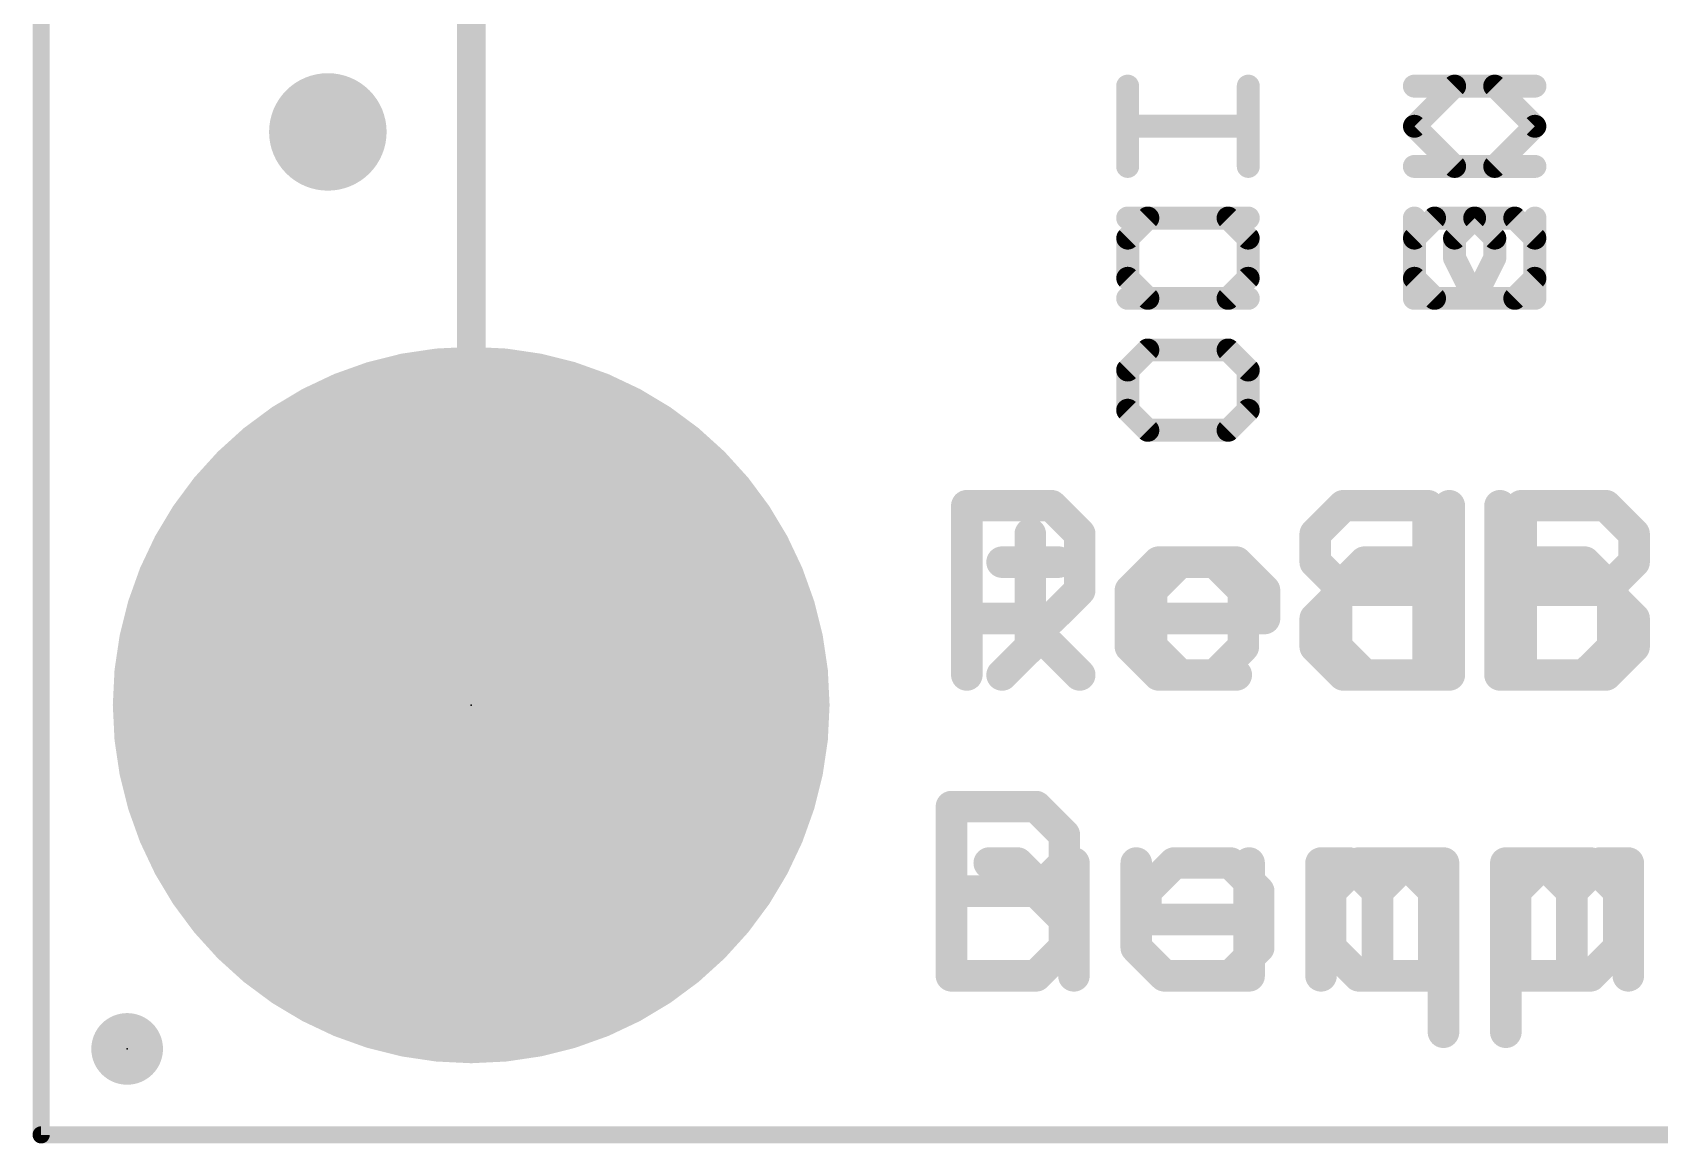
# Model space of a CAD drawing. Extents: x -77 to 25, y 0 to 24.
# Drawn here: x -0.08 to 14.34, y -0.08 to 9.77 of the extents above; entities that cross this region are included whole.
import ezdxf

# ---------------------------------------------------------------- set-up
doc = ezdxf.new("R2010")
doc.units = 0
for name, color, linetype in [('1', 12, 'CONTINUOUS'), ('17', 110, 'CONTINUOUS'), ('18', 110, 'CONTINUOUS'), ('20', 53, 'CONTINUOUS'), ('21', 53, 'CONTINUOUS'), ('22', 53, 'CONTINUOUS'), ('23', 53, 'CONTINUOUS')]:
    doc.layers.add(name, color=color, linetype=linetype)

# ---------------------------------------------------------------- blocks, each defined once
blk = doc.blocks.new('PIE')
at = {"const_width": 0.5}
blk.add_lwpolyline([(0, -0.25, 1), (0, 0.25, 1), (0, -0.25)], format="xyb", dxfattribs=at)
blk = doc.blocks.new('ROUNDP')
at = {"const_width": 0.5}
blk.add_lwpolyline([(0, -0.25, 1), (0, 0.25, 1), (0, -0.25)], format="xyb", dxfattribs=at)
blk = doc.blocks.new('ROUNDV')
at = {"const_width": 0.5}
blk.add_lwpolyline([(0, -0.25, 1), (0, 0.25, 1), (0, -0.25)], format="xyb", dxfattribs=at)

msp = doc.modelspace()

# ---------------------------------------------------------------- linework, layer by layer
at = {"layer": '1', "const_width": 0.254}
msp.add_lwpolyline([(3.81, 10.16), (3.81, 3.81)], dxfattribs=at)
at = {"layer": '1', "const_width": 0.127}
msp.add_lwpolyline([(3.7465, 3.81, 1), (3.8735, 3.81)], format="xyb", dxfattribs=at)
at = {"layer": '20', "const_width": 0.1524}
for points in [[(0, 17.78), (0, 0)], [(0, 0), (25.4, 0)]]:
    msp.add_lwpolyline(points, dxfattribs=at)
at = {"layer": '20', "const_width": 0.0762}
for points in [[(0, 0.0381, 1), (0, -0.0381)], [(-0.0381, 0, 1), (0.0381, 0)]]:
    msp.add_lwpolyline(points, format="xyb", dxfattribs=at)
at = {"layer": '21'}
for points, const_width in [([(9.6257, 8.5842), (9.6257, 9.296)], 0.2032), ([(12.8775, 9.296), (12.1657, 9.296)], 0.2032), ([(13.2334, 8.9401), (12.8775, 9.296)], 0.2032), ([(10.6934, 8.9401), (9.6257, 8.9401)], 0.2032), ([(12.8775, 8.5842), (13.2334, 8.9401)], 0.2032), ([(12.1657, 8.5842), (12.8775, 8.5842)], 0.2032), ([(10.5155, 8.1266), (9.6257, 8.1266)], 0.2032), ([(10.6934, 7.9487), (10.5155, 8.1266)], 0.2032), ([(12.1657, 8.1266), (12.1657, 7.4148)], 0.2032), ([(12.5216, 7.9487), (12.6995, 8.1266)], 0.2032), ([(12.6995, 8.1266), (13.0555, 8.1266)], 0.2032), ([(13.0555, 8.1266), (13.2334, 7.9487)], 0.2032), ([(10.6934, 7.5928), (10.6934, 7.9487)], 0.2032), ([(12.5216, 7.7707), (12.5216, 7.9487)], 0.2032), ([(13.2334, 7.9487), (13.2334, 7.5928)], 0.2032), ([(12.6995, 7.4148), (12.5216, 7.7707)], 0.2032), ([(10.5155, 7.4148), (10.6934, 7.5928)], 0.2032), ([(13.2334, 7.5928), (13.0555, 7.4148)], 0.2032), ([(9.6257, 7.4148), (10.5155, 7.4148)], 0.2032), ([(12.1657, 7.4148), (12.6995, 7.4148)], 0.2032), ([(9.8036, 6.9572), (9.6257, 6.7793)], 0.2032), ([(10.5155, 6.9572), (9.8036, 6.9572)], 0.2032), ([(10.6934, 6.7793), (10.5155, 6.9572)], 0.2032), ([(9.6257, 6.7793), (9.6257, 6.4234)], 0.2032), ([(10.6934, 6.4234), (10.6934, 6.7793)], 0.2032), ([(9.6257, 6.4234), (9.8036, 6.2454)], 0.2032), ([(10.5155, 6.2454), (10.6934, 6.4234)], 0.2032), ([(9.8036, 6.2454), (10.5155, 6.2454)], 0.2032), ([(8.2011, 4.0767), (8.2011, 5.5766)], 0.2794), ([(8.2011, 5.5766), (8.951, 5.5766)], 0.2794), ([(8.951, 5.5766), (9.201, 5.3266)], 0.2794), ([(12.4753, 5.5766), (12.4753, 4.0767)], 0.2794), ([(13.1126, 4.0767), (13.1126, 5.5766)], 0.2794), ([(13.1126, 5.5766), (13.8625, 5.5766)], 0.2794), ([(13.8625, 5.5766), (14.1125, 5.3266)], 0.2794), ([(9.201, 5.3266), (9.201, 4.8266)], 0.2794), ([(14.1125, 5.3266), (14.1125, 5.0766)], 0.2794), ([(9.8382, 4.8266), (10.0882, 5.0766)], 0.2794), ([(10.0882, 5.0766), (10.5882, 5.0766)], 0.2794), ([(10.5882, 5.0766), (10.8382, 4.8266)], 0.2794), ([(11.4754, 4.8266), (11.7254, 5.0766)], 0.2794), ([(11.7254, 5.0766), (12.4753, 5.0766)], 0.2794), ([(14.1125, 5.0766), (13.8625, 4.8266)], 0.2794), ([(9.201, 4.8266), (8.951, 4.5767)], 0.2794), ([(9.8382, 4.3267), (9.8382, 4.8266)], 0.2794), ([(10.8382, 4.8266), (10.8382, 4.5767)], 0.2794), ([(11.4754, 4.3267), (11.4754, 4.8266)], 0.2794), ([(13.1126, 4.8266), (13.8625, 4.8266)], 0.2794), ([(13.8625, 4.8266), (14.1125, 4.5767)], 0.2794), ([(8.951, 4.5767), (8.2011, 4.5767)], 0.2794), ([(8.701, 4.5767), (9.201, 4.0767)], 0.2794), ([(10.8382, 4.5767), (9.8382, 4.5767)], 0.2794), ([(14.1125, 4.5767), (14.1125, 4.3267)], 0.2794), ([(10.0882, 4.0767), (9.8382, 4.3267)], 0.2794), ([(11.7254, 4.0767), (11.4754, 4.3267)], 0.2794), ([(14.1125, 4.3267), (13.8625, 4.0767)], 0.2794), ([(10.5882, 4.0767), (10.0882, 4.0767)], 0.2794), ([(12.4753, 4.0767), (11.7254, 4.0767)], 0.2794), ([(13.8625, 4.0767), (13.1126, 4.0767)], 0.2794), ([(8.0647, 1.4097), (8.0647, 2.9096)], 0.2794), ([(8.0647, 2.9096), (8.8146, 2.9096)], 0.2794), ([(8.8146, 2.9096), (9.0646, 2.6596)], 0.2794), ([(9.0646, 2.6596), (9.0646, 2.4096)], 0.2794), ([(9.0646, 2.4096), (8.8146, 2.1596)], 0.2794), ([(9.7018, 2.4096), (9.7018, 1.6597)], 0.2794), ([(10.7017, 1.4097), (10.7017, 2.4096)], 0.2794), ([(11.339, 1.4097), (11.339, 2.4096)], 0.2794), ([(11.339, 2.4096), (11.5889, 2.4096)], 0.2794), ([(11.5889, 2.4096), (11.8389, 2.1596)], 0.2794), ([(11.8389, 2.1596), (12.0889, 2.4096)], 0.2794), ([(12.0889, 2.4096), (12.3389, 2.1596)], 0.2794), ([(12.9761, 0.9097), (12.9761, 2.4096)], 0.2794), ([(12.9761, 2.4096), (13.7261, 2.4096)], 0.2794), ([(13.7261, 2.4096), (13.976, 2.1596)], 0.2794), ([(8.0647, 2.1596), (8.8146, 2.1596)], 0.2794), ([(8.8146, 2.1596), (9.0646, 1.9097)], 0.2794), ([(11.8389, 2.1596), (11.8389, 1.4097)], 0.2794), ([(12.3389, 2.1596), (12.3389, 1.4097)], 0.2794), ([(13.976, 2.1596), (13.976, 1.6597)], 0.2794), ([(9.0646, 1.9097), (9.0646, 1.6597)], 0.2794), ([(9.0646, 1.6597), (8.8146, 1.4097)], 0.2794), ([(9.7018, 1.6597), (9.9518, 1.4097)], 0.2794), ([(13.976, 1.6597), (13.7261, 1.4097)], 0.2794), ([(8.8146, 1.4097), (8.0647, 1.4097)], 0.2794), ([(9.9518, 1.4097), (10.7017, 1.4097)], 0.2794), ([(13.7261, 1.4097), (12.9761, 1.4097)], 0.2794)]:
    msp.add_lwpolyline(points, dxfattribs=dict(at, const_width=const_width))
for points, const_width in [([(9.6765, 9.296, 1), (9.5749, 9.296)], 0.1016), ([(12.1657, 9.3468, 1), (12.1657, 9.2452)], 0.1016), ([(12.9134, 9.3319, 1), (12.8416, 9.2601)], 0.1016), ([(12.8775, 9.2452, 1), (12.8775, 9.3468)], 0.1016), ([(9.6257, 8.9909, 1), (9.6257, 8.8893)], 0.1016), ([(10.6934, 8.8893, 1), (10.6934, 8.9909)], 0.1016), ([(13.2693, 8.9042, 1), (13.1975, 8.976)], 0.1016), ([(13.1975, 8.9042, 1), (13.2693, 8.976)], 0.1016), ([(12.1657, 8.635, 1), (12.1657, 8.5334)], 0.1016), ([(12.8416, 8.6201, 1), (12.9134, 8.5483)], 0.1016), ([(12.8775, 8.5334, 1), (12.8775, 8.635)], 0.1016), ([(9.5749, 8.5842, 1), (9.6765, 8.5842)], 0.1016), ([(9.6257, 8.1774, 1), (9.6257, 8.0758)], 0.1016), ([(10.5514, 8.1625, 1), (10.4795, 8.0907)], 0.1016), ([(10.5155, 8.0758, 1), (10.5155, 8.1774)], 0.1016), ([(12.2165, 8.1266, 1), (12.1149, 8.1266)], 0.1016), ([(12.6995, 8.1774, 1), (12.6995, 8.0758)], 0.1016), ([(12.7355, 8.0907, 1), (12.6636, 8.1625)], 0.1016), ([(13.0914, 8.1625, 1), (13.0195, 8.0907)], 0.1016), ([(13.0555, 8.0758, 1), (13.0555, 8.1774)], 0.1016), ([(10.7442, 7.9487, 1), (10.6426, 7.9487)], 0.1016), ([(10.6575, 7.9127, 1), (10.7293, 7.9846)], 0.1016), ([(12.5724, 7.9487, 1), (12.4708, 7.9487)], 0.1016), ([(12.4857, 7.9846, 1), (12.5575, 7.9127)], 0.1016), ([(13.2842, 7.9487, 1), (13.1826, 7.9487)], 0.1016), ([(13.1975, 7.9127, 1), (13.2693, 7.9846)], 0.1016), ([(12.567, 7.7934, 1), (12.4762, 7.748)], 0.1016), ([(12.4708, 7.7707, 1), (12.5724, 7.7707)], 0.1016), ([(10.6426, 7.5928, 1), (10.7442, 7.5928)], 0.1016), ([(10.7293, 7.5568, 1), (10.6575, 7.6287)], 0.1016), ([(13.1826, 7.5928, 1), (13.2842, 7.5928)], 0.1016), ([(13.2693, 7.5568, 1), (13.1975, 7.6287)], 0.1016), ([(9.6257, 7.4656, 1), (9.6257, 7.364)], 0.1016), ([(10.4795, 7.4507, 1), (10.5514, 7.3789)], 0.1016), ([(10.5155, 7.364, 1), (10.5155, 7.4656)], 0.1016), ([(12.1657, 7.4656, 1), (12.1657, 7.364)], 0.1016), ([(12.6995, 7.364, 1), (12.6995, 7.4656)], 0.1016), ([(13.0195, 7.4507, 1), (13.0914, 7.3789)], 0.1016), ([(12.1149, 7.4148, 1), (12.2165, 7.4148)], 0.1016), ([(12.6541, 7.3921, 1), (12.745, 7.4375)], 0.1016), ([(9.8036, 7.008, 1), (9.8036, 6.9064)], 0.1016), ([(9.8396, 6.9213, 1), (9.7677, 6.9931)], 0.1016), ([(10.5514, 6.9931, 1), (10.4795, 6.9213)], 0.1016), ([(10.5155, 6.9064, 1), (10.5155, 7.008)], 0.1016), ([(9.6765, 6.7793, 1), (9.5749, 6.7793)], 0.1016), ([(9.5898, 6.8152, 1), (9.6616, 6.7433)], 0.1016), ([(10.7442, 6.7793, 1), (10.6426, 6.7793)], 0.1016), ([(10.6575, 6.7433, 1), (10.7293, 6.8152)], 0.1016), ([(9.6616, 6.4593, 1), (9.5898, 6.3874)], 0.1016), ([(10.7293, 6.3874, 1), (10.6575, 6.4593)], 0.1016), ([(9.5749, 6.4234, 1), (9.6765, 6.4234)], 0.1016), ([(9.8036, 6.2962, 1), (9.8036, 6.1946)], 0.1016), ([(10.5155, 6.1946, 1), (10.5155, 6.2962)], 0.1016), ([(10.6426, 6.4234, 1), (10.7442, 6.4234)], 0.1016), ([(9.7677, 6.2095, 1), (9.8396, 6.2813)], 0.1016), ([(10.4795, 6.2813, 1), (10.5514, 6.2095)], 0.1016), ([(8.2709, 5.5766, 1), (8.1312, 5.5766)], 0.1397), ([(8.2011, 5.6464, 1), (8.2011, 5.5067)], 0.1397), ([(9.0004, 5.626, 1), (8.9016, 5.5272)], 0.1397), ([(8.951, 5.5067, 1), (8.951, 5.6464)], 0.1397), ([(12.5452, 5.5766, 1), (12.4055, 5.5766)], 0.1397), ([(13.1824, 5.5766, 1), (13.0427, 5.5766)], 0.1397), ([(13.1126, 5.6464, 1), (13.1126, 5.5067)], 0.1397), ([(13.9119, 5.626, 1), (13.8131, 5.5272)], 0.1397), ([(13.8625, 5.5067, 1), (13.8625, 5.6464)], 0.1397), ([(9.2709, 5.3266, 1), (9.1311, 5.3266)], 0.1397), ([(9.1516, 5.2772, 1), (9.2504, 5.376)], 0.1397), ([(14.1823, 5.3266, 1), (14.0426, 5.3266)], 0.1397), ([(14.0631, 5.2772, 1), (14.1619, 5.376)], 0.1397), ([(10.0882, 5.1465, 1), (10.0882, 5.0068)], 0.1397), ([(10.1376, 5.0272, 1), (10.0388, 5.126)], 0.1397), ([(10.6376, 5.126, 1), (10.5388, 5.0272)], 0.1397), ([(10.5882, 5.0068, 1), (10.5882, 5.1465)], 0.1397), ([(11.7254, 5.1465, 1), (11.7254, 5.0068)], 0.1397), ([(11.7748, 5.0272, 1), (11.676, 5.126)], 0.1397), ([(12.4753, 5.0068, 1), (12.4753, 5.1465)], 0.1397), ([(14.1619, 5.0272, 1), (14.0631, 5.126)], 0.1397), ([(14.0426, 5.0766, 1), (14.1823, 5.0766)], 0.1397), ([(9.2504, 4.7772, 1), (9.1516, 4.876)], 0.1397), ([(9.9081, 4.8266, 1), (9.7684, 4.8266)], 0.1397), ([(9.7888, 4.876, 1), (9.8876, 4.7772)], 0.1397), ([(10.908, 4.8266, 1), (10.7683, 4.8266)], 0.1397), ([(10.7888, 4.7772, 1), (10.8875, 4.876)], 0.1397), ([(11.5452, 4.8266, 1), (11.4055, 4.8266)], 0.1397), ([(11.426, 4.876, 1), (11.5248, 4.7772)], 0.1397), ([(13.1126, 4.8965, 1), (13.1126, 4.7568)], 0.1397), ([(13.9119, 4.876, 1), (13.8131, 4.7772)], 0.1397), ([(13.8131, 4.876, 1), (13.9119, 4.7772)], 0.1397), ([(13.8625, 4.7568, 1), (13.8625, 4.8965)], 0.1397), ([(9.1311, 4.8266, 1), (9.2709, 4.8266)], 0.1397), ([(8.2011, 4.6465, 1), (8.2011, 4.5068)], 0.1397), ([(8.7504, 4.6261, 1), (8.6516, 4.5273)], 0.1397), ([(8.9016, 4.6261, 1), (9.0004, 4.5273)], 0.1397), ([(8.951, 4.5068, 1), (8.951, 4.6465)], 0.1397), ([(9.8382, 4.6465, 1), (9.8382, 4.5068)], 0.1397), ([(10.7683, 4.5767, 1), (10.908, 4.5767)], 0.1397), ([(10.8382, 4.5068, 1), (10.8382, 4.6465)], 0.1397), ([(14.1823, 4.5767, 1), (14.0426, 4.5767)], 0.1397), ([(14.0631, 4.5273, 1), (14.1619, 4.6261)], 0.1397), ([(9.8876, 4.3761, 1), (9.7888, 4.2773)], 0.1397), ([(9.7684, 4.3267, 1), (9.9081, 4.3267)], 0.1397), ([(11.4055, 4.3267, 1), (11.5452, 4.3267)], 0.1397), ([(11.5248, 4.3761, 1), (11.426, 4.2773)], 0.1397), ([(14.0426, 4.3267, 1), (14.1823, 4.3267)], 0.1397), ([(14.1619, 4.2773, 1), (14.0631, 4.3761)], 0.1397), ([(9.1516, 4.0273, 1), (9.2504, 4.1261)], 0.1397), ([(10.0882, 4.1465, 1), (10.0882, 4.0069)], 0.1397), ([(10.0388, 4.0273, 1), (10.1376, 4.1261)], 0.1397), ([(10.5882, 4.0069, 1), (10.5882, 4.1465)], 0.1397), ([(11.7254, 4.1465, 1), (11.7254, 4.0069)], 0.1397), ([(11.676, 4.0273, 1), (11.7748, 4.1261)], 0.1397), ([(12.4753, 4.0069, 1), (12.4753, 4.1465)], 0.1397), ([(13.1126, 4.1465, 1), (13.1126, 4.0069)], 0.1397), ([(13.8131, 4.1261, 1), (13.9119, 4.0273)], 0.1397), ([(13.8625, 4.0069, 1), (13.8625, 4.1465)], 0.1397), ([(8.1312, 4.0767, 1), (8.2709, 4.0767)], 0.1397), ([(12.4055, 4.0767, 1), (12.5452, 4.0767)], 0.1397), ([(13.0427, 4.0767, 1), (13.1824, 4.0767)], 0.1397), ([(8.1345, 2.9096, 1), (7.9948, 2.9096)], 0.1397), ([(8.0647, 2.9794, 1), (8.0647, 2.8397)], 0.1397), ([(8.864, 2.959, 1), (8.7652, 2.8602)], 0.1397), ([(8.8146, 2.8397, 1), (8.8146, 2.9794)], 0.1397), ([(9.1344, 2.6596, 1), (8.9947, 2.6596)], 0.1397), ([(9.0152, 2.6102, 1), (9.114, 2.709)], 0.1397), ([(8.9947, 2.4096, 1), (9.1344, 2.4096)], 0.1397), ([(9.114, 2.3602, 1), (9.0152, 2.459)], 0.1397), ([(9.7717, 2.4096, 1), (9.632, 2.4096)], 0.1397), ([(10.7716, 2.4096, 1), (10.6319, 2.4096)], 0.1397), ([(11.339, 2.4795, 1), (11.339, 2.3398)], 0.1397), ([(11.4088, 2.4096, 1), (11.2691, 2.4096)], 0.1397), ([(11.6383, 2.459, 1), (11.5396, 2.3602)], 0.1397), ([(11.5889, 2.3398, 1), (11.5889, 2.4795)], 0.1397), ([(12.1383, 2.459, 1), (12.0395, 2.3602)], 0.1397), ([(12.1383, 2.3602, 1), (12.0395, 2.459)], 0.1397), ([(12.9761, 2.4795, 1), (12.9761, 2.3398)], 0.1397), ([(13.046, 2.4096, 1), (12.9063, 2.4096)], 0.1397), ([(13.7755, 2.459, 1), (13.6767, 2.3602)], 0.1397), ([(13.7261, 2.3398, 1), (13.7261, 2.4795)], 0.1397), ([(8.0647, 2.2295, 1), (8.0647, 2.0898)], 0.1397), ([(8.864, 2.209, 1), (8.7652, 2.1102)], 0.1397), ([(8.7652, 2.209, 1), (8.864, 2.1102)], 0.1397), ([(8.8146, 2.0898, 1), (8.8146, 2.2295)], 0.1397), ([(11.7895, 2.209, 1), (11.8883, 2.1102)], 0.1397), ([(11.9088, 2.1596, 1), (11.7691, 2.1596)], 0.1397), ([(11.7895, 2.1102, 1), (11.8883, 2.209)], 0.1397), ([(12.4087, 2.1596, 1), (12.269, 2.1596)], 0.1397), ([(12.2895, 2.1102, 1), (12.3883, 2.209)], 0.1397), ([(14.0459, 2.1596, 1), (13.9062, 2.1596)], 0.1397), ([(13.9266, 2.1102, 1), (14.0254, 2.209)], 0.1397), ([(9.1344, 1.9097, 1), (8.9947, 1.9097)], 0.1397), ([(9.0152, 1.8603, 1), (9.114, 1.9591)], 0.1397), ([(9.114, 1.6103, 1), (9.0152, 1.7091)], 0.1397), ([(9.7512, 1.7091, 1), (9.6524, 1.6103)], 0.1397), ([(14.0254, 1.6103, 1), (13.9266, 1.7091)], 0.1397), ([(8.9947, 1.6597, 1), (9.1344, 1.6597)], 0.1397), ([(9.632, 1.6597, 1), (9.7717, 1.6597)], 0.1397), ([(13.9062, 1.6597, 1), (14.0459, 1.6597)], 0.1397), ([(8.0647, 1.4796, 1), (8.0647, 1.3399)], 0.1397), ([(7.9948, 1.4097, 1), (8.1345, 1.4097)], 0.1397), ([(8.7652, 1.4591, 1), (8.864, 1.3603)], 0.1397), ([(8.8146, 1.3399, 1), (8.8146, 1.4796)], 0.1397), ([(9.9518, 1.4796, 1), (9.9518, 1.3399)], 0.1397), ([(9.9024, 1.3603, 1), (10.0012, 1.4591)], 0.1397), ([(10.6319, 1.4097, 1), (10.7716, 1.4097)], 0.1397), ([(10.7017, 1.3399, 1), (10.7017, 1.4796)], 0.1397), ([(11.2691, 1.4097, 1), (11.4088, 1.4097)], 0.1397), ([(11.7691, 1.4097, 1), (11.9088, 1.4097)], 0.1397), ([(12.269, 1.4097, 1), (12.4087, 1.4097)], 0.1397), ([(12.9761, 1.4796, 1), (12.9761, 1.3399)], 0.1397), ([(13.6767, 1.4591, 1), (13.7755, 1.3603)], 0.1397), ([(13.7261, 1.3399, 1), (13.7261, 1.4796)], 0.1397), ([(12.9063, 0.9097, 1), (13.046, 0.9097)], 0.1397)]:
    msp.add_lwpolyline(points, format="xyb", dxfattribs=dict(at, const_width=const_width))
at = {"layer": '22'}
for points, const_width in [([(10.6943, 8.5842), (10.6943, 9.296)], 0.2032), ([(12.1666, 8.9401), (12.5225, 9.296)], 0.2032), ([(12.5225, 9.296), (13.2343, 9.296)], 0.2032), ([(9.6266, 8.9401), (10.6943, 8.9401)], 0.2032), ([(12.5225, 8.5842), (12.1666, 8.9401)], 0.2032), ([(13.2343, 8.5842), (12.5225, 8.5842)], 0.2032), ([(9.6266, 7.9487), (9.8046, 8.1266)], 0.2032), ([(9.8046, 8.1266), (10.6943, 8.1266)], 0.2032), ([(12.3445, 8.1266), (12.1666, 7.9487)], 0.2032), ([(12.7005, 8.1266), (12.3445, 8.1266)], 0.2032), ([(12.8784, 7.9487), (12.7005, 8.1266)], 0.2032), ([(13.2343, 8.1266), (13.2343, 7.4148)], 0.2032), ([(9.6266, 7.5928), (9.6266, 7.9487)], 0.2032), ([(12.1666, 7.9487), (12.1666, 7.5928)], 0.2032), ([(12.8784, 7.7707), (12.8784, 7.9487)], 0.2032), ([(12.7005, 7.4148), (12.8784, 7.7707)], 0.2032), ([(9.8046, 7.4148), (9.6266, 7.5928)], 0.2032), ([(12.1666, 7.5928), (12.3445, 7.4148)], 0.2032), ([(10.6943, 7.4148), (9.8046, 7.4148)], 0.2032), ([(13.2343, 7.4148), (12.7005, 7.4148)], 0.2032), ([(9.6266, 6.7793), (9.8046, 6.9572)], 0.2032), ([(9.8046, 6.9572), (10.5164, 6.9572)], 0.2032), ([(10.5164, 6.9572), (10.6943, 6.7793)], 0.2032), ([(9.6266, 6.4234), (9.6266, 6.7793)], 0.2032), ([(10.6943, 6.7793), (10.6943, 6.4234)], 0.2032), ([(9.8046, 6.2454), (9.6266, 6.4234)], 0.2032), ([(10.6943, 6.4234), (10.5164, 6.2454)], 0.2032), ([(10.5164, 6.2454), (9.8046, 6.2454)], 0.2032), ([(11.5375, 5.5766), (11.2875, 5.3266)], 0.2794), ([(12.2874, 5.5766), (11.5375, 5.5766)], 0.2794), ([(12.2874, 4.0767), (12.2874, 5.5766)], 0.2794), ([(12.9247, 5.5766), (12.9247, 4.0767)], 0.2794), ([(8.7632, 5.3266), (8.7632, 4.3267)], 0.2794), ([(11.2875, 5.3266), (11.2875, 5.0766)], 0.2794), ([(9.0131, 5.0766), (8.5132, 5.0766)], 0.2794), ([(9.6504, 4.8266), (9.9004, 5.0766)], 0.2794), ([(9.9004, 5.0766), (10.4003, 5.0766)], 0.2794), ([(10.4003, 5.0766), (10.6503, 4.8266)], 0.2794), ([(11.2875, 5.0766), (11.5375, 4.8266)], 0.2794), ([(13.6746, 5.0766), (12.9247, 5.0766)], 0.2794), ([(13.9246, 4.8266), (13.6746, 5.0766)], 0.2794), ([(9.6504, 4.3267), (9.6504, 4.8266)], 0.2794), ([(10.6503, 4.8266), (10.6503, 4.3267)], 0.2794), ([(11.5375, 4.8266), (11.2875, 4.5767)], 0.2794), ([(12.2874, 4.8266), (11.5375, 4.8266)], 0.2794), ([(13.9246, 4.3267), (13.9246, 4.8266)], 0.2794), ([(11.2875, 4.5767), (11.2875, 4.3267)], 0.2794), ([(8.7632, 4.3267), (8.5132, 4.0767)], 0.2794), ([(9.9004, 4.0767), (9.6504, 4.3267)], 0.2794), ([(10.6503, 4.3267), (10.4003, 4.0767)], 0.2794), ([(11.2875, 4.3267), (11.5375, 4.0767)], 0.2794), ([(13.6746, 4.0767), (13.9246, 4.3267)], 0.2794), ([(10.4003, 4.0767), (9.9004, 4.0767)], 0.2794), ([(11.5375, 4.0767), (12.2874, 4.0767)], 0.2794), ([(12.9247, 4.0767), (13.6746, 4.0767)], 0.2794), ([(8.6496, 2.4096), (8.3996, 2.4096)], 0.2794), ([(9.1496, 1.9097), (8.6496, 2.4096)], 0.2794), ([(9.1496, 1.4097), (9.1496, 2.4096)], 0.2794), ([(10.0368, 2.4096), (9.7868, 2.1596)], 0.2794), ([(10.5367, 2.4096), (10.0368, 2.4096)], 0.2794), ([(10.7867, 2.1596), (10.5367, 2.4096)], 0.2794), ([(11.6739, 2.4096), (11.424, 2.1596)], 0.2794), ([(12.4239, 2.4096), (11.6739, 2.4096)], 0.2794), ([(12.4239, 0.9097), (12.4239, 2.4096)], 0.2794), ([(13.3111, 2.4096), (13.0611, 2.1596)], 0.2794), ([(13.5611, 2.1596), (13.3111, 2.4096)], 0.2794), ([(13.8111, 2.4096), (13.5611, 2.1596)], 0.2794), ([(14.061, 2.4096), (13.8111, 2.4096)], 0.2794), ([(14.061, 1.4097), (14.061, 2.4096)], 0.2794), ([(9.7868, 2.1596), (9.7868, 1.9097)], 0.2794), ([(10.7867, 1.6597), (10.7867, 2.1596)], 0.2794), ([(11.424, 2.1596), (11.424, 1.6597)], 0.2794), ([(13.0611, 2.1596), (13.0611, 1.4097)], 0.2794), ([(13.5611, 2.1596), (13.5611, 1.4097)], 0.2794), ([(9.7868, 1.9097), (10.7867, 1.9097)], 0.2794), ([(10.5367, 1.4097), (10.7867, 1.6597)], 0.2794), ([(11.424, 1.6597), (11.6739, 1.4097)], 0.2794), ([(10.0368, 1.4097), (10.5367, 1.4097)], 0.2794), ([(11.6739, 1.4097), (12.4239, 1.4097)], 0.2794)]:
    msp.add_lwpolyline(points, dxfattribs=dict(at, const_width=const_width))
for points, const_width in [([(10.7451, 9.296, 1), (10.6435, 9.296)], 0.1016), ([(12.5225, 9.3468, 1), (12.5225, 9.2452)], 0.1016), ([(12.5584, 9.2601, 1), (12.4866, 9.3319)], 0.1016), ([(13.2343, 9.2452, 1), (13.2343, 9.3468)], 0.1016), ([(9.6266, 8.9909, 1), (9.6266, 8.8893)], 0.1016), ([(10.6943, 8.8893, 1), (10.6943, 8.9909)], 0.1016), ([(12.2025, 8.976, 1), (12.1307, 8.9042)], 0.1016), ([(12.1307, 8.976, 1), (12.2025, 8.9042)], 0.1016), ([(12.5225, 8.635, 1), (12.5225, 8.5334)], 0.1016), ([(12.4866, 8.5483, 1), (12.5584, 8.6201)], 0.1016), ([(13.2343, 8.5334, 1), (13.2343, 8.635)], 0.1016), ([(10.6435, 8.5842, 1), (10.7451, 8.5842)], 0.1016), ([(9.8046, 8.1774, 1), (9.8046, 8.0758)], 0.1016), ([(9.8405, 8.0907, 1), (9.7686, 8.1625)], 0.1016), ([(10.6943, 8.0758, 1), (10.6943, 8.1774)], 0.1016), ([(12.3445, 8.1774, 1), (12.3445, 8.0758)], 0.1016), ([(12.3805, 8.0907, 1), (12.3086, 8.1625)], 0.1016), ([(12.7364, 8.1625, 1), (12.6645, 8.0907)], 0.1016), ([(12.7005, 8.0758, 1), (12.7005, 8.1774)], 0.1016), ([(13.2851, 8.1266, 1), (13.1835, 8.1266)], 0.1016), ([(9.6774, 7.9487, 1), (9.5758, 7.9487)], 0.1016), ([(9.5907, 7.9846, 1), (9.6625, 7.9127)], 0.1016), ([(12.2174, 7.9487, 1), (12.1158, 7.9487)], 0.1016), ([(12.1307, 7.9846, 1), (12.2025, 7.9127)], 0.1016), ([(12.9292, 7.9487, 1), (12.8276, 7.9487)], 0.1016), ([(12.8425, 7.9127, 1), (12.9143, 7.9846)], 0.1016), ([(12.8276, 7.7707, 1), (12.9292, 7.7707)], 0.1016), ([(12.9238, 7.748, 1), (12.833, 7.7934)], 0.1016), ([(9.6625, 7.6287, 1), (9.5907, 7.5568)], 0.1016), ([(9.5758, 7.5928, 1), (9.6774, 7.5928)], 0.1016), ([(12.2025, 7.6287, 1), (12.1307, 7.5568)], 0.1016), ([(12.1158, 7.5928, 1), (12.2174, 7.5928)], 0.1016), ([(9.8046, 7.4656, 1), (9.8046, 7.364)], 0.1016), ([(9.7686, 7.3789, 1), (9.8405, 7.4507)], 0.1016), ([(10.6943, 7.364, 1), (10.6943, 7.4656)], 0.1016), ([(12.3086, 7.3789, 1), (12.3805, 7.4507)], 0.1016), ([(12.7005, 7.4656, 1), (12.7005, 7.364)], 0.1016), ([(13.2343, 7.364, 1), (13.2343, 7.4656)], 0.1016), ([(12.655, 7.4375, 1), (12.7459, 7.3921)], 0.1016), ([(13.1835, 7.4148, 1), (13.2851, 7.4148)], 0.1016), ([(9.8046, 7.008, 1), (9.8046, 6.9064)], 0.1016), ([(9.8405, 6.9213, 1), (9.7686, 6.9931)], 0.1016), ([(10.5523, 6.9931, 1), (10.4804, 6.9213)], 0.1016), ([(10.5164, 6.9064, 1), (10.5164, 7.008)], 0.1016), ([(9.6774, 6.7793, 1), (9.5758, 6.7793)], 0.1016), ([(9.5907, 6.8152, 1), (9.6625, 6.7433)], 0.1016), ([(10.7451, 6.7793, 1), (10.6435, 6.7793)], 0.1016), ([(10.6584, 6.7433, 1), (10.7302, 6.8152)], 0.1016), ([(9.6625, 6.4593, 1), (9.5907, 6.3874)], 0.1016), ([(10.7302, 6.3874, 1), (10.6584, 6.4593)], 0.1016), ([(9.5758, 6.4234, 1), (9.6774, 6.4234)], 0.1016), ([(9.8046, 6.2962, 1), (9.8046, 6.1946)], 0.1016), ([(10.5164, 6.1946, 1), (10.5164, 6.2962)], 0.1016), ([(10.6435, 6.4234, 1), (10.7451, 6.4234)], 0.1016), ([(9.7686, 6.2095, 1), (9.8405, 6.2813)], 0.1016), ([(10.4804, 6.2813, 1), (10.5523, 6.2095)], 0.1016), ([(11.5375, 5.6464, 1), (11.5375, 5.5067)], 0.1397), ([(11.5869, 5.5272, 1), (11.4881, 5.626)], 0.1397), ([(12.3573, 5.5766, 1), (12.2176, 5.5766)], 0.1397), ([(12.2874, 5.5067, 1), (12.2874, 5.6464)], 0.1397), ([(12.9945, 5.5766, 1), (12.8548, 5.5766)], 0.1397), ([(8.833, 5.3266, 1), (8.6933, 5.3266)], 0.1397), ([(11.2381, 5.376, 1), (11.3369, 5.2772)], 0.1397), ([(11.3574, 5.3266, 1), (11.2177, 5.3266)], 0.1397), ([(8.5132, 5.1465, 1), (8.5132, 5.0068)], 0.1397), ([(9.0131, 5.0068, 1), (9.0131, 5.1465)], 0.1397), ([(9.9004, 5.1465, 1), (9.9004, 5.0068)], 0.1397), ([(9.9497, 5.0272, 1), (9.851, 5.126)], 0.1397), ([(10.4497, 5.126, 1), (10.3509, 5.0272)], 0.1397), ([(10.4003, 5.0068, 1), (10.4003, 5.1465)], 0.1397), ([(11.3369, 5.126, 1), (11.2381, 5.0272)], 0.1397), ([(12.9247, 5.1465, 1), (12.9247, 5.0068)], 0.1397), ([(13.724, 5.126, 1), (13.6252, 5.0272)], 0.1397), ([(13.6746, 5.0068, 1), (13.6746, 5.1465)], 0.1397), ([(11.2177, 5.0766, 1), (11.3574, 5.0766)], 0.1397), ([(9.7202, 4.8266, 1), (9.5805, 4.8266)], 0.1397), ([(9.601, 4.876, 1), (9.6998, 4.7772)], 0.1397), ([(10.7201, 4.8266, 1), (10.5804, 4.8266)], 0.1397), ([(10.6009, 4.7772, 1), (10.6997, 4.876)], 0.1397), ([(11.5375, 4.8965, 1), (11.5375, 4.7568)], 0.1397), ([(11.5869, 4.7772, 1), (11.4881, 4.876)], 0.1397), ([(11.4881, 4.7772, 1), (11.5869, 4.876)], 0.1397), ([(12.2874, 4.7568, 1), (12.2874, 4.8965)], 0.1397), ([(13.9945, 4.8266, 1), (13.8548, 4.8266)], 0.1397), ([(13.8752, 4.7772, 1), (13.974, 4.876)], 0.1397), ([(11.2381, 4.6261, 1), (11.3369, 4.5273)], 0.1397), ([(11.3574, 4.5767, 1), (11.2177, 4.5767)], 0.1397), ([(8.6933, 4.3267, 1), (8.833, 4.3267)], 0.1397), ([(8.8126, 4.2773, 1), (8.7138, 4.3761)], 0.1397), ([(9.6998, 4.3761, 1), (9.601, 4.2773)], 0.1397), ([(9.5805, 4.3267, 1), (9.7202, 4.3267)], 0.1397), ([(10.5804, 4.3267, 1), (10.7201, 4.3267)], 0.1397), ([(10.6997, 4.2773, 1), (10.6009, 4.3761)], 0.1397), ([(11.3369, 4.3761, 1), (11.2381, 4.2773)], 0.1397), ([(11.2177, 4.3267, 1), (11.3574, 4.3267)], 0.1397), ([(13.8548, 4.3267, 1), (13.9945, 4.3267)], 0.1397), ([(13.974, 4.2773, 1), (13.8752, 4.3761)], 0.1397), ([(8.4638, 4.1261, 1), (8.5626, 4.0273)], 0.1397), ([(9.9004, 4.1465, 1), (9.9004, 4.0069)], 0.1397), ([(9.851, 4.0273, 1), (9.9497, 4.1261)], 0.1397), ([(10.3509, 4.1261, 1), (10.4497, 4.0273)], 0.1397), ([(10.4003, 4.0069, 1), (10.4003, 4.1465)], 0.1397), ([(11.5375, 4.1465, 1), (11.5375, 4.0069)], 0.1397), ([(11.4881, 4.0273, 1), (11.5869, 4.1261)], 0.1397), ([(12.2874, 4.0069, 1), (12.2874, 4.1465)], 0.1397), ([(12.9247, 4.1465, 1), (12.9247, 4.0069)], 0.1397), ([(13.6252, 4.1261, 1), (13.724, 4.0273)], 0.1397), ([(13.6746, 4.0069, 1), (13.6746, 4.1465)], 0.1397), ([(12.2176, 4.0767, 1), (12.3573, 4.0767)], 0.1397), ([(12.8548, 4.0767, 1), (12.9945, 4.0767)], 0.1397), ([(8.3996, 2.4795, 1), (8.3996, 2.3398)], 0.1397), ([(8.699, 2.459, 1), (8.6002, 2.3602)], 0.1397), ([(8.6496, 2.3398, 1), (8.6496, 2.4795)], 0.1397), ([(9.2194, 2.4096, 1), (9.0797, 2.4096)], 0.1397), ([(10.0368, 2.4795, 1), (10.0368, 2.3398)], 0.1397), ([(10.0862, 2.3602, 1), (9.9874, 2.459)], 0.1397), ([(10.5861, 2.459, 1), (10.4874, 2.3602)], 0.1397), ([(10.5367, 2.3398, 1), (10.5367, 2.4795)], 0.1397), ([(11.6739, 2.4795, 1), (11.6739, 2.3398)], 0.1397), ([(11.7233, 2.3602, 1), (11.6245, 2.459)], 0.1397), ([(12.4937, 2.4096, 1), (12.354, 2.4096)], 0.1397), ([(12.4239, 2.3398, 1), (12.4239, 2.4795)], 0.1397), ([(13.3605, 2.459, 1), (13.2617, 2.3602)], 0.1397), ([(13.3605, 2.3602, 1), (13.2617, 2.459)], 0.1397), ([(13.8111, 2.4795, 1), (13.8111, 2.3398)], 0.1397), ([(13.8604, 2.3602, 1), (13.7617, 2.459)], 0.1397), ([(14.1309, 2.4096, 1), (13.9912, 2.4096)], 0.1397), ([(14.061, 2.3398, 1), (14.061, 2.4795)], 0.1397), ([(9.7374, 2.209, 1), (9.8362, 2.1102)], 0.1397), ([(9.8567, 2.1596, 1), (9.717, 2.1596)], 0.1397), ([(10.8566, 2.1596, 1), (10.7169, 2.1596)], 0.1397), ([(10.7373, 2.1102, 1), (10.8361, 2.209)], 0.1397), ([(11.4938, 2.1596, 1), (11.3541, 2.1596)], 0.1397), ([(11.3746, 2.209, 1), (11.4734, 2.1102)], 0.1397), ([(13.0117, 2.209, 1), (13.1105, 2.1102)], 0.1397), ([(13.131, 2.1596, 1), (12.9913, 2.1596)], 0.1397), ([(13.6309, 2.1596, 1), (13.4912, 2.1596)], 0.1397), ([(13.5117, 2.209, 1), (13.6105, 2.1102)], 0.1397), ([(13.5117, 2.1102, 1), (13.6105, 2.209)], 0.1397), ([(9.1002, 1.8603, 1), (9.199, 1.9591)], 0.1397), ([(9.7868, 1.9795, 1), (9.7868, 1.8398)], 0.1397), ([(10.7867, 1.8398, 1), (10.7867, 1.9795)], 0.1397), ([(9.717, 1.9097, 1), (9.8567, 1.9097)], 0.1397), ([(10.8361, 1.6103, 1), (10.7373, 1.7091)], 0.1397), ([(11.4734, 1.7091, 1), (11.3746, 1.6103)], 0.1397), ([(10.7169, 1.6597, 1), (10.8566, 1.6597)], 0.1397), ([(11.3541, 1.6597, 1), (11.4938, 1.6597)], 0.1397), ([(9.0797, 1.4097, 1), (9.2194, 1.4097)], 0.1397), ([(10.0368, 1.4796, 1), (10.0368, 1.3399)], 0.1397), ([(10.4874, 1.4591, 1), (10.5861, 1.3603)], 0.1397), ([(10.5367, 1.3399, 1), (10.5367, 1.4796)], 0.1397), ([(11.6739, 1.4796, 1), (11.6739, 1.3399)], 0.1397), ([(11.6245, 1.3603, 1), (11.7233, 1.4591)], 0.1397), ([(12.4239, 1.3399, 1), (12.4239, 1.4796)], 0.1397), ([(12.9913, 1.4097, 1), (13.131, 1.4097)], 0.1397), ([(13.4912, 1.4097, 1), (13.6309, 1.4097)], 0.1397), ([(13.9912, 1.4097, 1), (14.1309, 1.4097)], 0.1397), ([(12.354, 0.9097, 1), (12.4937, 0.9097)], 0.1397)]:
    msp.add_lwpolyline(points, format="xyb", dxfattribs=dict(at, const_width=const_width))
at = {"layer": '23'}
for p in [(3.81, 3.81), (0.762, 0.762)]:
    msp.add_point(p, dxfattribs=at)

# ---------------------------------------------------------------- block references
at = {"layer": '1', "xscale": 0.635, "yscale": 0.635}
msp.add_blockref('PIE', (0.762, 0.762), dxfattribs=at)
at = {"layer": '17', "xscale": 6.35, "yscale": 6.35}
msp.add_blockref('ROUNDP', (3.81, 3.81), dxfattribs=at)
msp.add_blockref('ROUNDP', (3.81, 3.81), dxfattribs=at)
at = {"layer": '18', "xscale": 1.0414, "yscale": 1.0414}
msp.add_blockref('ROUNDV', (2.54, 8.89), dxfattribs=at)
msp.add_blockref('ROUNDV', (2.54, 8.89), dxfattribs=at)

doc.saveas('drawing.dxf')
